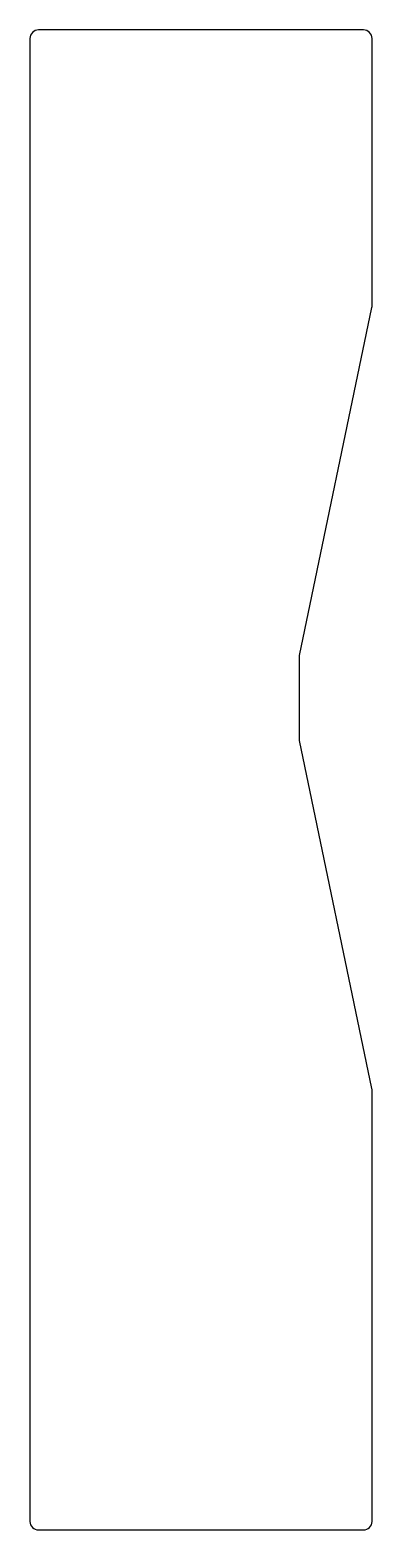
# Model space of a CAD drawing. Extents: x -293 to -212, y -196 to 159.
import ezdxf

# ---------------------------------------------------------------- set-up
doc = ezdxf.new("R2010")
doc.units = 0
doc.header["$MEASUREMENT"] = 0
doc.layers.add('VISIBLE', color=7, linetype='CONTINUOUS')

msp = doc.modelspace()

# ---------------------------------------------------------------- linework, layer by layer
at = {"layer": 'VISIBLE'}
for p, q in [((-292.61, 156.96), (-292.61, -194.04)), ((-213.61, 158.96), (-290.61, 158.96)), ((-211.61, 93.46), (-211.61, 156.96)), ((-228.76, 10.9), (-211.63, 93.25)), ((-228.76, -9.21), (-228.76, 10.9)), ((-211.63, -91.57), (-228.76, -9.21)), ((-211.61, -194.04), (-211.61, -91.77)), ((-290.61, -196.04), (-213.61, -196.04))]:
    msp.add_line(p, q, dxfattribs=at)
for centre, radius, start, end in [((-290.61, 156.96), 2, 90, 180), ((-213.61, 156.96), 2, 0, 90), ((-212.61, 93.46), 1, 348.2497, 0), ((-212.61, -91.77), 1, 0, 11.7503), ((-290.61, -194.04), 2, 180, 270), ((-213.61, -194.04), 2, 270, 0)]:
    msp.add_arc(centre, radius, start, end, dxfattribs=at)

doc.saveas('drawing.dxf')
